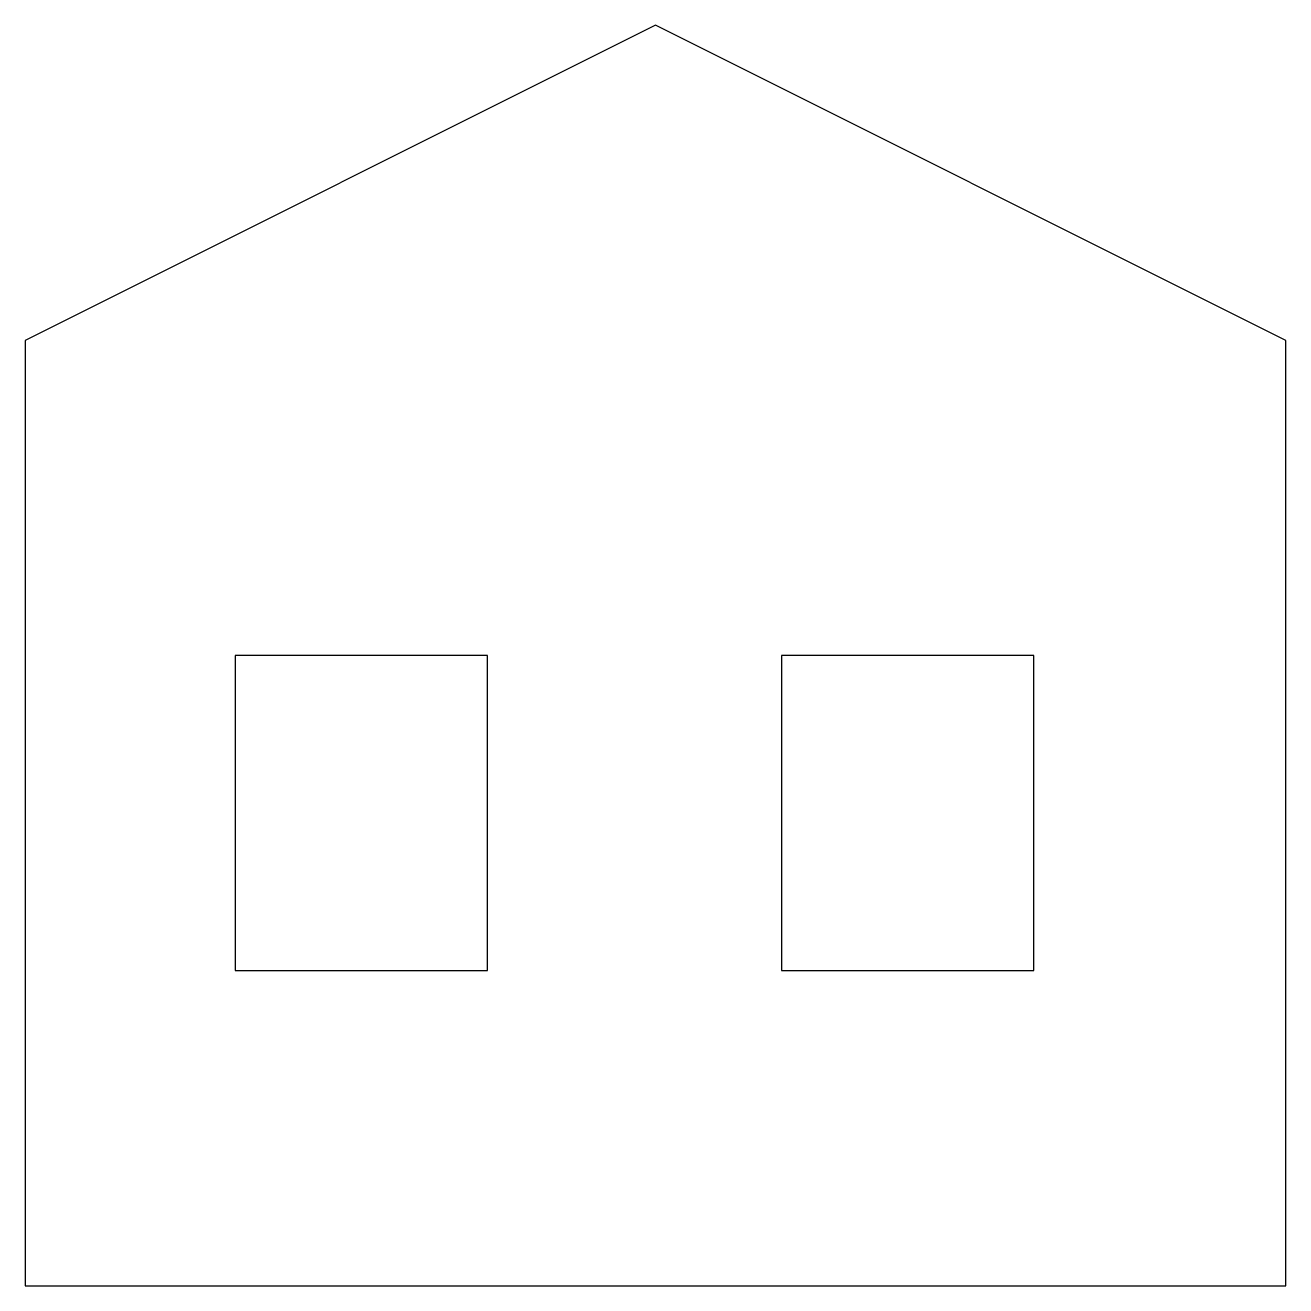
# Model space of a CAD drawing. Header units: millimetres. Extents: x 0 to 6000, y 0 to 6000.
import ezdxf

# ---------------------------------------------------------------- set-up
doc = ezdxf.new("R2010")
doc.units = ezdxf.units.MM
doc.layers.add('SOURCE_OUTER', color=7, linetype='Continuous')
doc.layers.add('SOURCE_WINDOWS', color=4, linetype='Continuous')

msp = doc.modelspace()

# ---------------------------------------------------------------- linework, layer by layer
at = {"layer": 'SOURCE_OUTER'}
msp.add_lwpolyline([(0, 0), (6000, 0), (6000, 4500), (3000, 6000), (0, 4500)], close=True, dxfattribs=at)
at = {"layer": 'SOURCE_WINDOWS'}
for points in [[(1000, 1500), (2200, 1500), (2200, 3000), (1000, 3000)], [(3600, 1500), (4800, 1500), (4800, 3000), (3600, 3000)]]:
    msp.add_lwpolyline(points, close=True, dxfattribs=at)

doc.saveas('drawing.dxf')
